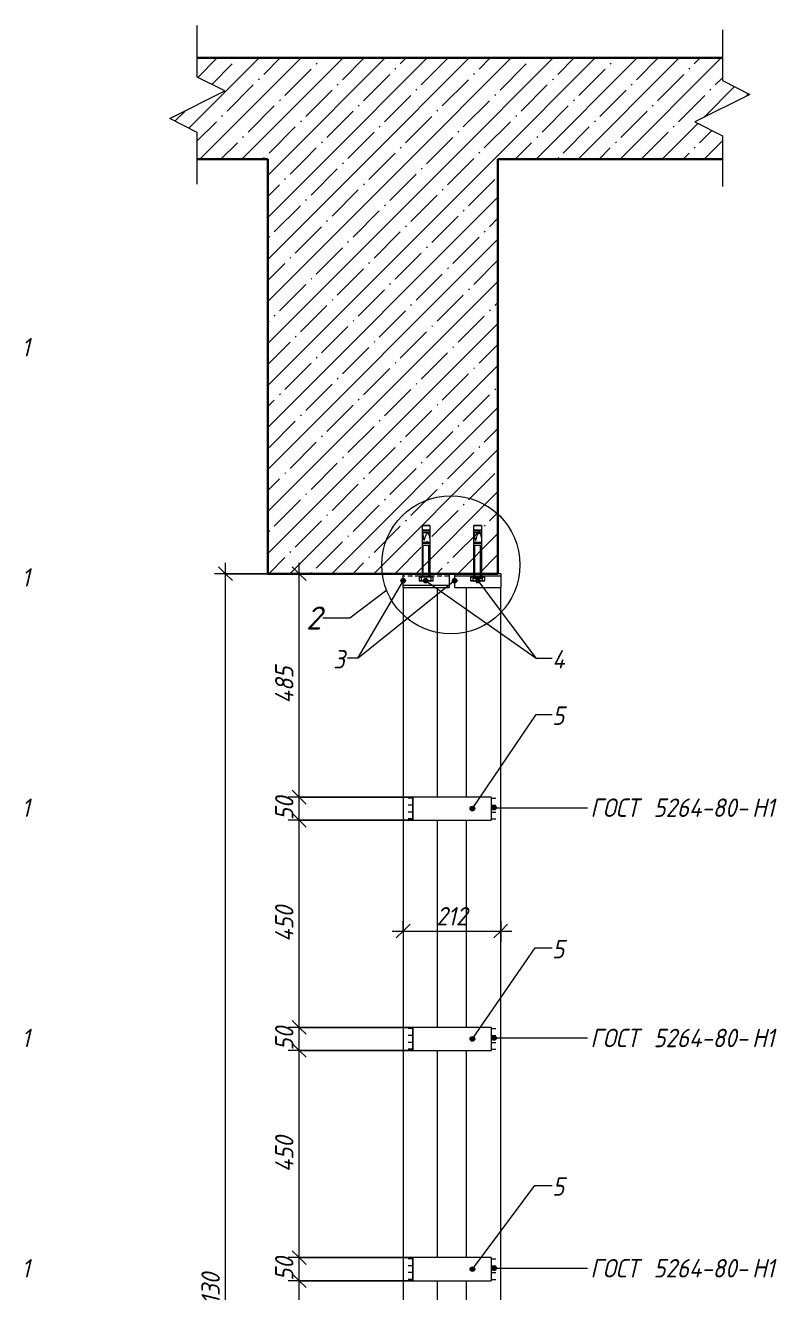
# Model space of a CAD drawing. Header units: millimetres. Extents: x 1214 to 43479, y -809 to 8550.
# Drawn here: x 33373 to 35005, y 1439 to 4191 of the extents above; entities that cross this region are included whole.
import ezdxf

# ---------------------------------------------------------------- set-up
doc = ezdxf.new("R2010")
doc.units = ezdxf.units.MM
doc.linetypes.add('200_ШТРИХ_ш1п0_6_', pattern=[16, 10, -6])
for name, color, linetype, lineweight in [('A-ANNO-DIMS', 7, 'Continuous', 9), ('A-ANNO-DIMS-20', 7, 'Continuous', 9), ('A-DETL-1', 7, '200_ШТРИХ_ш1п0_6_', 5), ('A-DETL-2', 7, 'Continuous', 5), ('A-DETL-GENF-2', 7, 'Continuous', 5), ('A-FLOR-FNSH-1', 7, 'Continuous', 30), ('A-FLOR-PATT-1', 7, 'Continuous', 5), ('A-GENM', 7, 'Continuous', 9), ('A-GENM-IDEN', 7, 'Continuous', 9), ('G-ANNO-TEXT', 7, 'Continuous', 9)]:
    doc.layers.add(name, color=color, linetype=linetype, lineweight=lineweight)
doc.styles.add('ISOCPEUR_I_4', font='isocpeui.ttf', dxfattribs={"width": 0.9, "height": 40})
doc.styles.add('ISOCPEUR_I_5', font='isocpeui.ttf', dxfattribs={"height": 50})
doc.dimstyles.new('ISO-2_0_0_9К_Средний', dxfattribs={"dimscale": 304.8, "dimtxt": 39.839247, "dimasz": 0.098425, "dimexe": 0.07874, "dimexo": 0, "dimgap": 0, "dimtad": 1, "dimdec": 0, "dimzin": 0, "dimdsep": 46, "dimtxsty": 'ISOCPEUR_I_4', "dimblk1": 'OBLIQUE', "dimblk2": 'OBLIQUE', "dimsah": 1, "dimcen": 0.09, "dimdle": 0.07874, "dimazin": 0, "dimtfac": 1, "dimtdec": 4, "dimtix": 1, "dimtmove": 0, "dimatfit": 3, "dimfxl": 1, "dimtvp": 1, "dimtolj": 1, "dimtzin": 0, "dimarcsym": 2})
pattern_1 = [(45, (34370.29, 4517.5), (-45.6197, 45.6197), []), (45, (34415.91, 4517.5), (-45.6197, 45.6197), [80.645, -16.129, 2.682, -13.447])]

# ---------------------------------------------------------------- blocks, each defined once
blk = doc.blocks.new('Фахверк_Влож_Полоса боковая - Полоса_Фахверка-25655111-АР1_1_Ф-12')
at = {"layer": 'A-GENM'}
for p, q in [((18915, 2465), (18915, 2515)), ((19085, 2515), (18915, 2515)), ((19085, 2515), (19085, 2465)), ((18915, 2465), (19085, 2465))]:
    blk.add_line(p, q, dxfattribs=at)
blk = doc.blocks.new('Фахверк_Влож_Уголок - Уголок_Фахверка-26828846-АР1_1_Ф-12')
at = {"layer": 'A-GENM'}
for p, q in [((19031, 2970), (19031, 2515)), ((19106, -124), (19106, 2970)), ((19031, 2465), (19031, 2015)), ((19031, 1965), (19031, 1515)), ((19031, 1465), (19031, 1015))]:
    blk.add_line(p, q, dxfattribs=at)
blk = doc.blocks.new('Фахверк_Влож_Полоса верхняя - Полоса верхняя_Фахверка-25545440-АР1_1_Ф-12')
at = {"layer": 'A-GENM'}
for p, q in [((18894, 2975), (18894, 3000)), ((18994, 3000), (18994, 2975)), ((18894, 2970), (18894, 2975)), ((18894, 2975), (18994, 2975)), ((18994, 2975), (18994, 2970)), ((18894, 2970), (18994, 2970))]:
    blk.add_line(p, q, dxfattribs=at)
blk = doc.blocks.new('Фахверк_Влож_Полоса верхняя - Полоса верхняя_Фахверка-V39-АР1_1_Ф-12')
at = {"layer": 'A-GENM'}
for p, q in [((19006, 2995), (19006, 3000)), ((19106, 3000), (19100, 3000)), ((19106, 3000), (19106, 2995)), ((19006, 2970), (19006, 2995)), ((19106, 2995), (19006, 2995)), ((19106, 2995), (19106, 2970)), ((19006, 2970), (19106, 2970))]:
    blk.add_line(p, q, dxfattribs=at)
blk = doc.blocks.new('Фахверк_Влож_Уголок - Уголок_Фахверка-26828847-АР1_1_Ф-12')
at = {"layer": 'A-GENM'}
for p, q in [((18894, 2970), (18969, 2970)), ((18894, 2970), (18894, -124)), ((18969, 2515), (18969, 2970)), ((18969, 2015), (18969, 2465)), ((18969, 1515), (18969, 1965)), ((18969, 1015), (18969, 1465))]:
    blk.add_line(p, q, dxfattribs=at)
blk = doc.blocks.new('Фахверк_Влож_Анкерный болт - Анкерный болт_Фахверка-25085591-АР1_1_Ф-12')
at = {"layer": 'A-GENM'}
for p, q in [((19046, 2995), (19046, 2990)), ((19056, 2990), (19046, 2990)), ((19066, 2990), (19056, 2990)), ((19066, 2990), (19066, 2995))]:
    blk.add_line(p, q, dxfattribs=at)
blk = doc.blocks.new('DET_L_Линия разрыва1 - М20-27085541-АР1_1_Ф-12')
at = {"layer": 'A-DETL-GENF-2'}
for p, q in [((19587.4, 4180.9), (19587.4, 4070.9)), ((19587.4, 4070.9), (19647.4, 4040.9)), ((19647.4, 4040.9), (19527.4, 3980.9)), ((19527.4, 3980.9), (19587.4, 3950.9)), ((19587.4, 3950.9), (19587.4, 3840.9))]:
    blk.add_line(p, q, dxfattribs=at)
blk = doc.blocks.new('DET_L_Линия разрыва1 - М20-27085489-АР1_1_Ф-12')
at = {"layer": 'A-DETL-GENF-2'}
for p, q in [((18446.9, 4078.2), (18446.9, 4190.7)), ((18506.9, 4048.2), (18446.9, 4078.2)), ((18386.9, 3988.2), (18506.9, 4048.2)), ((18446.9, 3958.2), (18386.9, 3988.2)), ((18446.9, 3845.7), (18446.9, 3958.2))]:
    blk.add_line(p, q, dxfattribs=at)
blk = doc.blocks.new('DIMBLOCK149-АР1_1_Ф-12')
at = {"layer": 'A-ANNO-DIMS-20'}
for p, q in [((34215.1, 1465), (33944.1, 1465)), ((33968.1, 1015), (33968.1, 1465)), ((33968.1, 1465), (34215.1, 1465)), ((34215.1, 1015), (33944.1, 1015)), ((33968.1, 1015), (34215.1, 1015))]:
    blk.add_line(p, q, dxfattribs=at)
at = {"layer": 'A-ANNO-DIMS-20', "lineweight": 20}
for p, q in [((33968.1, 1465), (33953.1, 1480)), ((33968.1, 1465), (33983.1, 1450)), ((33968.1, 1015), (33953.1, 1030)), ((33968.1, 1015), (33983.1, 1000))]:
    blk.add_line(p, q, dxfattribs=at)
at = {"layer": 'A-ANNO-DIMS-20', "color": 0, "insert": (33915.9, 1200.5), "char_height": 40, "width": 94.695, "attachment_point": 1, "rotation": 90, "line_spacing_factor": 1.149209, "style": 'ISOCPEUR_I_4'}
blk.add_mtext('450', dxfattribs=at)
blk = doc.blocks.new('_Oblique')
at = {"color": 0, "linetype": 'ByBlock', "lineweight": -2}
blk.add_line((-0.5, -0.5), (0.5, 0.5), dxfattribs=at)
blk = doc.blocks.new('DIMBLOCK150-АР1_1_Ф-12')
at = {"layer": 'A-ANNO-DIMS-20'}
for p, q in [((34215.1, 1515), (33944.1, 1515)), ((33968.1, 1465), (33968.1, 1515)), ((33968.1, 1515), (34215.1, 1515)), ((34215.1, 1465), (33944.1, 1465)), ((33968.1, 1465), (34215.1, 1465))]:
    blk.add_line(p, q, dxfattribs=at)
at = {"layer": 'A-ANNO-DIMS-20', "lineweight": 20}
for p, q in [((33968.1, 1515), (33953.1, 1530)), ((33968.1, 1515), (33983.1, 1500)), ((33968.1, 1465), (33953.1, 1480)), ((33968.1, 1465), (33983.1, 1450))]:
    blk.add_line(p, q, dxfattribs=at)
at = {"layer": 'A-ANNO-DIMS-20', "color": 0, "insert": (33915.9, 1464.7), "char_height": 40, "width": 60.678, "attachment_point": 1, "rotation": 90, "line_spacing_factor": 1.149209, "style": 'ISOCPEUR_I_4'}
blk.add_mtext('50', dxfattribs=at)
blk = doc.blocks.new('DIMBLOCK151-АР1_1_Ф-12')
at = {"layer": 'A-ANNO-DIMS-20'}
for p, q in [((34215.1, 1965), (33944.1, 1965)), ((33968.1, 1515), (33968.1, 1965)), ((33968.1, 1965), (34215.1, 1965)), ((34215.1, 1515), (33944.1, 1515)), ((33968.1, 1515), (34215.1, 1515))]:
    blk.add_line(p, q, dxfattribs=at)
at = {"layer": 'A-ANNO-DIMS-20', "lineweight": 20}
for p, q in [((33968.1, 1965), (33953.1, 1980)), ((33968.1, 1965), (33983.1, 1950)), ((33968.1, 1515), (33953.1, 1530)), ((33968.1, 1515), (33983.1, 1500))]:
    blk.add_line(p, q, dxfattribs=at)
at = {"layer": 'A-ANNO-DIMS-20', "color": 0, "insert": (33915.9, 1700.5), "char_height": 40, "width": 94.695, "attachment_point": 1, "rotation": 90, "line_spacing_factor": 1.149209, "style": 'ISOCPEUR_I_4'}
blk.add_mtext('450', dxfattribs=at)
blk = doc.blocks.new('DIMBLOCK152-АР1_1_Ф-12')
at = {"layer": 'A-ANNO-DIMS-20'}
for p, q in [((34215.1, 2015), (33944.1, 2015)), ((33968.1, 1965), (33968.1, 2015)), ((33968.1, 2015), (34215.1, 2015)), ((34215.1, 1965), (33944.1, 1965)), ((33968.1, 1965), (34215.1, 1965))]:
    blk.add_line(p, q, dxfattribs=at)
at = {"layer": 'A-ANNO-DIMS-20', "lineweight": 20}
for p, q in [((33968.1, 2015), (33953.1, 2030)), ((33968.1, 2015), (33983.1, 2000)), ((33968.1, 1965), (33953.1, 1980)), ((33968.1, 1965), (33983.1, 1950))]:
    blk.add_line(p, q, dxfattribs=at)
at = {"layer": 'A-ANNO-DIMS-20', "color": 0, "insert": (33915.9, 1964.7), "char_height": 40, "width": 60.678, "attachment_point": 1, "rotation": 90, "line_spacing_factor": 1.149209, "style": 'ISOCPEUR_I_4'}
blk.add_mtext('50', dxfattribs=at)
blk = doc.blocks.new('DIMBLOCK153-АР1_1_Ф-12')
at = {"layer": 'A-ANNO-DIMS-20', "lineweight": 20}
for p, q in [((33968.1, 2465), (33953.1, 2480)), ((33968.1, 2465), (33983.1, 2450)), ((33968.1, 2015), (33953.1, 2030)), ((33968.1, 2015), (33983.1, 2000))]:
    blk.add_line(p, q, dxfattribs=at)
at = {"layer": 'A-ANNO-DIMS-20'}
for p, q in [((34215.1, 2465), (33944.1, 2465)), ((33968.1, 2015), (33968.1, 2465)), ((33968.1, 2465), (34215.1, 2465)), ((34215.1, 2015), (33944.1, 2015)), ((33968.1, 2015), (34215.1, 2015))]:
    blk.add_line(p, q, dxfattribs=at)
at = {"layer": 'A-ANNO-DIMS-20', "color": 0, "insert": (33915.9, 2200.5), "char_height": 40, "width": 94.695, "attachment_point": 1, "rotation": 90, "line_spacing_factor": 1.149209, "style": 'ISOCPEUR_I_4'}
blk.add_mtext('450', dxfattribs=at)
blk = doc.blocks.new('DIMBLOCK154-АР1_1_Ф-12')
at = {"layer": 'A-ANNO-DIMS-20'}
for p, q in [((34215.1, 2515), (33944.1, 2515)), ((33968.1, 2465), (33968.1, 2515)), ((33968.1, 2515), (34215.1, 2515)), ((34215.1, 2465), (33944.1, 2465)), ((33968.1, 2465), (34215.1, 2465))]:
    blk.add_line(p, q, dxfattribs=at)
at = {"layer": 'A-ANNO-DIMS-20', "lineweight": 20}
for p, q in [((33968.1, 2515), (33953.1, 2530)), ((33968.1, 2515), (33983.1, 2500)), ((33968.1, 2465), (33953.1, 2480)), ((33968.1, 2465), (33983.1, 2450))]:
    blk.add_line(p, q, dxfattribs=at)
at = {"layer": 'A-ANNO-DIMS-20', "color": 0, "insert": (33915.9, 2464.7), "char_height": 40, "width": 60.678, "attachment_point": 1, "rotation": 90, "line_spacing_factor": 1.149209, "style": 'ISOCPEUR_I_4'}
blk.add_mtext('50', dxfattribs=at)
blk = doc.blocks.new('DIMBLOCK155-АР1_1_Ф-12')
at = {"layer": 'A-ANNO-DIMS-20'}
for p, q in [((33946.9, 3000), (33992.1, 3000)), ((33968.1, 3000), (33946.9, 3000)), ((33968.1, 2515), (33968.1, 3024)), ((34215.1, 2515), (33944.1, 2515)), ((33968.1, 2515), (34215.1, 2515))]:
    blk.add_line(p, q, dxfattribs=at)
at = {"layer": 'A-ANNO-DIMS-20', "lineweight": 20}
for p, q in [((33968.1, 3000), (33953.1, 3015)), ((33968.1, 3000), (33983.1, 2985)), ((33968.1, 2515), (33953.1, 2530)), ((33968.1, 2515), (33983.1, 2500))]:
    blk.add_line(p, q, dxfattribs=at)
at = {"layer": 'A-ANNO-DIMS-20', "color": 0, "insert": (33915.9, 2718), "char_height": 40, "width": 94.695, "attachment_point": 1, "rotation": 90, "line_spacing_factor": 1.149209, "style": 'ISOCPEUR_I_4'}
blk.add_mtext('485', dxfattribs=at)
blk = doc.blocks.new('DIMBLOCK156-АР1_1_Ф-12')
at = {"layer": 'A-ANNO-DIMS-20'}
for p, q in [((33900.1, 3000), (33784.1, 3000)), ((33808.1, -154), (33808.1, 3024)), ((33808.1, 3000), (33900.1, 3000)), ((33866.5, -130), (33784.1, -130)), ((33808.1, -130), (33866.5, -130))]:
    blk.add_line(p, q, dxfattribs=at)
at = {"layer": 'A-ANNO-DIMS-20', "lineweight": 20}
for p, q in [((33808.1, 3000), (33793.1, 3015)), ((33808.1, 3000), (33823.1, 2985)), ((33808.1, -130), (33793.1, -115)), ((33808.1, -130), (33823.1, -145))]:
    blk.add_line(p, q, dxfattribs=at)
at = {"layer": 'A-ANNO-DIMS-20', "color": 0, "insert": (33755.9, 1388.3), "char_height": 40, "width": 112.163, "attachment_point": 1, "rotation": 90, "line_spacing_factor": 1.149209, "style": 'ISOCPEUR_I_4'}
blk.add_mtext('3130', dxfattribs=at)
blk = doc.blocks.new('DIMBLOCK157-АР1_1_Ф-12')
at = {"layer": 'A-ANNO-DIMS-20'}
for p, q in [((34194.1, 2245.3), (34194.1, 2200.1)), ((34194.1, 2224.1), (34194.1, 2245.3)), ((34406.1, 2245.3), (34406.1, 2200.1)), ((34406.1, 2224.1), (34406.1, 2245.3)), ((34170.1, 2224.1), (34430.1, 2224.1))]:
    blk.add_line(p, q, dxfattribs=at)
at = {"layer": 'A-ANNO-DIMS-20', "lineweight": 20}
for p, q in [((34194.1, 2224.1), (34209.1, 2239.1)), ((34406.1, 2224.1), (34421.1, 2239.1)), ((34194.1, 2224.1), (34179.1, 2209.1)), ((34406.1, 2224.1), (34391.1, 2209.1))]:
    blk.add_line(p, q, dxfattribs=at)
at = {"layer": 'A-ANNO-DIMS-20', "color": 0, "insert": (34266, 2276.3), "char_height": 40, "width": 81.824, "attachment_point": 1, "line_spacing_factor": 1.149209, "style": 'ISOCPEUR_I_4'}
blk.add_mtext('212', dxfattribs=at)

msp = doc.modelspace()

# ---------------------------------------------------------------- hatches: boundary and pattern name
at = {"layer": 'A-FLOR-PATT-1'}
h = msp.add_hatch(dxfattribs=at)
h.set_pattern_fill('FP_16', color=256, style=0, pattern_type=2)
h.set_pattern_definition(pattern_1)
h.paths.add_polyline_path([(34400.05141, 3900), (34887.44562, 3900), (34887.44562, 3950.92443), (34827.44562, 3980.92443), (34947.44562, 4040.92443), (34887.44562, 4070.92443), (34887.44562, 4120), (33746.92489, 4120), (33746.92489, 4078.20071), (33806.92489, 4048.20071), (33686.92489, 3988.20071), (33746.92489, 3958.20071), (33746.92489, 3900), (33900.05141, 3900)], flags=0)
h = msp.add_hatch(dxfattribs=at)
h.set_pattern_fill('FP_16', color=256, style=0, pattern_type=2)
h.set_pattern_definition(pattern_1)
h.paths.add_polyline_path([(33900.05141, 3000), (34400.05141, 3000), (34400.05141, 3900), (33900.05141, 3900), (33900.05141, 3042.4069)], flags=0)
at = {"layer": 'A-GENM-IDEN'}
h = msp.add_hatch(color=256, dxfattribs=at)
edge = h.paths.add_edge_path(flags=0)
edge.add_arc((34194.05141, 2985), 5, 0, 360)
h = msp.add_hatch(color=256, dxfattribs=at)
edge = h.paths.add_edge_path(flags=0)
edge.add_arc((34242.80529, 2985), 5, 0, 360)
h = msp.add_hatch(color=256, dxfattribs=at)
edge = h.paths.add_edge_path(flags=0)
edge.add_arc((34306.05141, 2985), 5, 0, 360)
h = msp.add_hatch(color=256, dxfattribs=at)
edge = h.paths.add_edge_path(flags=0)
edge.add_arc((34356.36557, 2985), 5, 0, 360)
h = msp.add_hatch(color=256, dxfattribs=at)
edge = h.paths.add_edge_path(flags=0)
edge.add_arc((34344.47225, 2490), 5, 0, 360)
h = msp.add_hatch(color=256, dxfattribs=at)
edge = h.paths.add_edge_path(flags=0)
edge.add_arc((34344.47225, 1990), 5, 0, 360)
h = msp.add_hatch(color=256, dxfattribs=at)
edge = h.paths.add_edge_path(flags=0)
edge.add_arc((34344.47225, 1490), 5, 0, 360)
at = {"layer": 'G-ANNO-TEXT'}
h = msp.add_hatch(color=256, dxfattribs=at)
edge = h.paths.add_edge_path(flags=0)
edge.add_arc((34391.52855, 2491.99135), 5, 0, 360)
h = msp.add_hatch(color=256, dxfattribs=at)
edge = h.paths.add_edge_path(flags=0)
edge.add_arc((34391.52855, 1991.99135), 5, 0, 360)
h = msp.add_hatch(color=256, dxfattribs=at)
edge = h.paths.add_edge_path(flags=0)
edge.add_arc((34391.52855, 1491.99135), 5, 0, 360)

# ---------------------------------------------------------------- linework, layer by layer
at = {"layer": 'A-DETL-1'}
msp.add_line((34294.05141, 2995), (34194.05141, 2995), dxfattribs=at)
at = {"layer": 'A-DETL-2'}
for p, q in [((34252.31751, 3105), (34235.78531, 3105)), ((34235.78531, 3105), (34252.31751, 3105)), ((34235.78531, 2995), (34235.78531, 3105)), ((34235.78531, 3093.35324), (34252.31751, 3093.35324)), ((34235.78531, 3089.22019), (34252.31751, 3089.22019)), ((34236.75724, 3095.41977), (34251.34559, 3095.41977)), ((34252.31751, 3105), (34252.31751, 2995)), ((34364.31751, 3105), (34347.78531, 3105)), ((34347.78531, 3105), (34364.31751, 3105)), ((34347.78531, 2995), (34347.78531, 3105)), ((34347.78531, 3093.35324), (34364.31751, 3093.35324)), ((34347.78531, 3089.22019), (34364.31751, 3089.22019)), ((34348.75724, 3095.41977), (34363.34559, 3095.41977)), ((34364.31751, 3105), (34364.31751, 2995)), ((34235.78531, 3068.25726), (34252.31751, 3068.25726)), ((34235.78531, 3066.19073), (34252.31751, 3066.19073)), ((34235.78531, 3062.05768), (34252.31751, 3062.05768)), ((34237.85184, 3066.19073), (34237.85184, 3068.25726)), ((34237.89376, 2995), (34237.89376, 3062.05768)), ((34237.94057, 3066.19073), (34237.94057, 3068.25726)), ((34250.20907, 2995), (34250.20907, 3062.05768)), ((34347.78531, 3068.25726), (34364.31751, 3068.25726)), ((34347.78531, 3066.19073), (34364.31751, 3066.19073)), ((34347.78531, 3062.05768), (34364.31751, 3062.05768)), ((34349.85184, 3066.19073), (34349.85184, 3068.25726)), ((34349.89376, 2995), (34349.89376, 3062.05768)), ((34349.94057, 3066.19073), (34349.94057, 3068.25726)), ((34362.20907, 2995), (34362.20907, 3062.05768)), ((34234.13209, 2993.56419), (34228.64349, 2992.79533)), ((34228.64349, 2992.79533), (34228.64349, 2984.60205)), ((34228.64349, 2984.60205), (34234.13209, 2983.83319)), ((34231.37673, 2993.56419), (34231.37673, 2995)), ((34256.7261, 2995), (34231.37673, 2995)), ((34256.7261, 2993.56419), (34231.37673, 2993.56419)), ((34234.13209, 2983.81573), (34234.13209, 2993.56419)), ((34253.97073, 2993.56419), (34234.13209, 2993.56419)), ((34253.97073, 2983.81573), (34234.13209, 2983.81573)), ((34238.50783, 2995), (34240.55056, 2995)), ((34259.45934, 2992.79533), (34253.97073, 2993.56419)), ((34253.97073, 2993.56419), (34253.97073, 2983.81573)), ((34253.97073, 2983.83319), (34259.45934, 2984.60205)), ((34256.7261, 2995), (34256.7261, 2993.56419)), ((34259.45934, 2984.60205), (34259.45934, 2992.79533)), ((34346.13209, 2993.56419), (34340.64349, 2992.79533)), ((34340.64349, 2992.79533), (34340.64349, 2984.60205)), ((34340.64349, 2984.60205), (34346.13209, 2983.83319)), ((34343.37673, 2993.56419), (34343.37673, 2995)), ((34368.7261, 2995), (34343.37673, 2995)), ((34368.7261, 2993.56419), (34343.37673, 2993.56419)), ((34346.13209, 2983.81573), (34346.13209, 2993.56419)), ((34365.97073, 2993.56419), (34346.13209, 2993.56419)), ((34365.97073, 2983.81573), (34346.13209, 2983.81573)), ((34350.50783, 2995), (34352.55056, 2995)), ((34371.45934, 2992.79533), (34365.97073, 2993.56419)), ((34365.97073, 2993.56419), (34365.97073, 2983.81573)), ((34365.97073, 2983.83319), (34371.45934, 2984.60205)), ((34368.7261, 2995), (34368.7261, 2993.56419)), ((34371.45934, 2984.60205), (34371.45934, 2992.79533)), ((34215.05141, 2512.5), (34205.05141, 2512.5)), ((34215.05141, 2515), (34215.05141, 2465)), ((34385.05141, 2515), (34385.05141, 2465)), ((34385.05141, 2512.5), (34395.05141, 2512.5)), ((34215.05141, 2497.5), (34205.05141, 2497.5)), ((34215.05141, 2482.5), (34205.05141, 2482.5)), ((34385.05141, 2497.5), (34395.05141, 2497.5)), ((34385.05141, 2482.5), (34395.05141, 2482.5)), ((34215.05141, 2467.5), (34205.05141, 2467.5)), ((34385.05141, 2467.5), (34395.05141, 2467.5)), ((34215.05141, 2012.5), (34205.05141, 2012.5)), ((34215.05141, 2015), (34215.05141, 1965)), ((34385.05141, 2015), (34385.05141, 1965)), ((34385.05141, 2012.5), (34395.05141, 2012.5)), ((34215.05141, 1997.5), (34205.05141, 1997.5)), ((34215.05141, 1982.5), (34205.05141, 1982.5)), ((34385.05141, 1997.5), (34395.05141, 1997.5)), ((34385.05141, 1982.5), (34395.05141, 1982.5)), ((34215.05141, 1967.5), (34205.05141, 1967.5)), ((34385.05141, 1967.5), (34395.05141, 1967.5)), ((34215.05141, 1515), (34215.05141, 1465)), ((34385.05141, 1515), (34385.05141, 1465)), ((34215.05141, 1512.5), (34205.05141, 1512.5)), ((34215.05141, 1497.5), (34205.05141, 1497.5)), ((34385.05141, 1512.5), (34395.05141, 1512.5)), ((34385.05141, 1497.5), (34395.05141, 1497.5)), ((34215.05141, 1482.5), (34205.05141, 1482.5)), ((34215.05141, 1467.5), (34205.05141, 1467.5)), ((34385.05141, 1482.5), (34395.05141, 1482.5)), ((34385.05141, 1467.5), (34395.05141, 1467.5))]:
    msp.add_line(p, q, dxfattribs=at)
msp.add_circle((34297.78017, 3019.36492), 150, dxfattribs=at)
for centre, radius, start, end in [((34236.96592, 3094.0598), 1.37588, 98.72344894, 149.10051454), ((34251.13691, 3094.0598), 1.37588, 30.89948539, 81.27655106), ((34348.96592, 3094.0598), 1.37588, 98.72344894, 149.10051454), ((34363.13691, 3094.0598), 1.37588, 30.89948539, 81.27655106), ((34231.77235, 2988.25725), 4.22871, 56.08031185, 137.72360384), ((34231.77235, 2989.12267), 4.22871, 222.27639616, 303.91968815), ((34244.05141, 2949.84117), 42.8477, 76.61449587, 103.38550413), ((34244.05141, 3027.53875), 42.8477, 256.61449587, 283.38550413), ((34256.33048, 2988.25725), 4.22871, 42.27639616, 123.91968816), ((34256.33048, 2989.12267), 4.22871, 236.08031184, 317.72360384), ((34343.77235, 2988.25725), 4.22871, 56.08031185, 137.72360384), ((34343.77235, 2989.12267), 4.22871, 222.27639616, 303.91968815), ((34356.05141, 2949.84117), 42.8477, 76.61449587, 103.38550413), ((34356.05141, 3027.53875), 42.8477, 256.61449587, 283.38550413), ((34368.33048, 2988.25725), 4.22871, 42.27639616, 123.91968816), ((34368.33048, 2989.12267), 4.22871, 236.08031184, 317.72360384)]:
    msp.add_arc(centre, radius, start, end, dxfattribs=at)
for points in [[(34235.78531, 3089.22019), (34236.96515, 3084.50355), (34239.4271, 3059.04506), (34243.18818, 3096.51719), (34252.31751, 3084.52941), (34252.31751, 3073.5314)], [(34347.78531, 3089.22019), (34348.96515, 3084.50355), (34351.4271, 3059.04506), (34355.18818, 3096.51719), (34364.31751, 3084.52941), (34364.31751, 3073.5314)]]:
    msp.add_open_spline(points, degree=3, knots=[3.9471277548, 3.9471277548, 3.9471277548, 3.9471277548, 10.0959961781, 20.1294367149, 28.5838158581, 28.5838158581, 28.5838158581, 28.5838158581], dxfattribs=at)
at = {"layer": 'A-FLOR-FNSH-1'}
for p, q in [((34887.44562, 4120), (33746.92489, 4120)), ((33746.92489, 3900), (33900.05141, 3900)), ((33900.05141, 3900), (33900.05141, 3000)), ((34400.05141, 3900), (34887.44562, 3900)), ((34400.05141, 3000), (34400.05141, 3900)), ((33900.05141, 3000), (34400.05141, 3000))]:
    msp.add_line(p, q, dxfattribs=at)
at = {"layer": 'A-GENM-IDEN'}
for p, q in [((34194.05141, 2985), (34095.12492, 2816.66323)), ((34306.05141, 2985), (34096.60714, 2816.66323)), ((34242.80529, 2985), (34483.21295, 2816.66323)), ((34356.36557, 2985), (34482.36111, 2816.66323)), ((34096.60714, 2816.66323), (34072.99528, 2816.66323)), ((34095.12492, 2816.66323), (34072.99528, 2816.66323)), ((34482.36111, 2816.66323), (34517.82093, 2816.66323)), ((34483.21295, 2816.66323), (34517.82093, 2816.66323)), ((34344.47225, 2490), (34483.00055, 2694.25781)), ((34483.00055, 2694.25781), (34517.82093, 2694.25781)), ((34344.47225, 1990), (34481.19257, 2187.34849)), ((34481.19257, 2187.34849), (34517.82093, 2187.34849)), ((34344.47225, 1490), (34479.89703, 1671.80198)), ((34479.89703, 1671.80198), (34517.82093, 1671.80198))]:
    msp.add_line(p, q, dxfattribs=at)
for centre in [(34194.05141, 2985), (34242.80529, 2985), (34306.05141, 2985), (34356.36557, 2985), (34344.47225, 2490), (34344.47225, 1990), (34344.47225, 1490)]:
    msp.add_circle(centre, 5, dxfattribs=at)
at = {"layer": 'G-ANNO-TEXT'}
for p, q in [((34158.74277, 2964.03917), (34078.27628, 2903.8467)), ((34048.18968, 2903.8467), (34019.8413, 2903.8467)), ((34078.27628, 2903.8467), (34048.18968, 2903.8467)), ((34391.52855, 2491.99135), (34594.69046, 2491.99135)), ((34391.52855, 1991.99135), (34594.69046, 1991.99135)), ((34391.52855, 1491.99135), (34594.69046, 1491.99135))]:
    msp.add_line(p, q, dxfattribs=at)
for centre in [(34391.52855, 2491.99135), (34391.52855, 1991.99135), (34391.52855, 1491.99135)]:
    msp.add_circle(centre, 5, dxfattribs=at)

# ---------------------------------------------------------------- block references
at = {"layer": 'A-DETL-GENF-2'}
for name in ['DET_L_Линия разрыва1 - М20-27085489-АР1_1_Ф-12', 'DET_L_Линия разрыва1 - М20-27085541-АР1_1_Ф-12']:
    msp.add_blockref(name, (15300.05141, 0), dxfattribs=at)
at = {"layer": 'A-GENM'}
for name, p in [('Фахверк_Влож_Полоса верхняя - Полоса верхняя_Фахверка-25545440-АР1_1_Ф-12', (15300.05141, 0)), ('Фахверк_Влож_Полоса верхняя - Полоса верхняя_Фахверка-V39-АР1_1_Ф-12', (15300.05141, 0)), ('Фахверк_Влож_Анкерный болт - Анкерный болт_Фахверка-25085591-АР1_1_Ф-12', (15300.05141, 0)), ('Фахверк_Влож_Уголок - Уголок_Фахверка-26828847-АР1_1_Ф-12', (15300.05141, 0)), ('Фахверк_Влож_Уголок - Уголок_Фахверка-26828846-АР1_1_Ф-12', (15300.05141, 0)), ('Фахверк_Влож_Полоса боковая - Полоса_Фахверка-25655111-АР1_1_Ф-12', (15300.05141, 0)), ('Фахверк_Влож_Полоса боковая - Полоса_Фахверка-25655111-АР1_1_Ф-12', (15300.05141, -500)), ('Фахверк_Влож_Полоса боковая - Полоса_Фахверка-25655111-АР1_1_Ф-12', (15300.05141, -1000))]:
    msp.add_blockref(name, p, dxfattribs=at)

# ---------------------------------------------------------------- texts
at = {"layer": 'A-GENM-IDEN', "char_height": 40, "attachment_point": 1, "style": 'ISOCPEUR_I_4'}
for s, insert, width in [('\\fISOCPEUR|b0|i1|c204|p34|;\\W.9;3', (34042.06659, 2834.18614), 31.746825), ('\\fISOCPEUR|b0|i1|c204|p34|;\\W.9;3', (34042.06659, 2834.18614), 31.746825), ('\\fISOCPEUR|b0|i1|c204|p34|;\\W.9;4', (34517.82093, 2834.18614), 37.518975), ('\\fISOCPEUR|b0|i1|c204|p34|;\\W.9;4', (34517.82093, 2834.18614), 37.518975), ('\\fISOCPEUR|b0|i1|c204|p34|;\\W.9;5', (34517.82093, 2711.78072), 31.746825), ('\\fISOCPEUR|b0|i1|c204|p34|;\\W.9;5', (34517.82093, 2204.87141), 31.746825), ('\\fISOCPEUR|b0|i1|c204|p34|;\\W.9;5', (34517.82093, 1689.32489), 31.746825)]:
    msp.add_mtext(s, dxfattribs=dict(at, insert=insert, width=width))
at = {"layer": 'G-ANNO-TEXT', "attachment_point": 1}
for s, insert, char_height, width, style in [('\\fISOCPEUR|b0|i1|c204|p34|;\\W.9;1', (33365.29386, 3511.99135), 40, 23.0886, 'ISOCPEUR_I_4'), ('\\fISOCPEUR|b0|i1|c204|p34|;\\W.9;1', (33365.29386, 3011.99135), 40, 23.0886, 'ISOCPEUR_I_4'), ('\\fISOCPEUR|b0|i1|c204|p34|;2', (33982.79964, 2928.8467), 50, 44.8945, 'ISOCPEUR_I_5'), ('\\fISOCPEUR|b0|i1|c204|p34|;\\W.9;1', (33365.29386, 2511.99135), 40, 23.0886, 'ISOCPEUR_I_4'), ('ГОСТ', (34600.69046, 2511.99135), 40, 138.5316, 'ISOCPEUR_I_4'), (' 5264-80-', (34714.99046, 2511.99135), 40, 287.1644625, 'ISOCPEUR_I_4'), ('\\fISOCPEUR|b0|i1|c204|p34|;\\W.9;Н', (34951.92483, 2511.99135), 40, 37.518975, 'ISOCPEUR_I_4'), ('\\fISOCPEUR|b0|i1|c204|p34|;\\W.9;1', (34982.88108, 2511.99135), 40, 23.0886, 'ISOCPEUR_I_4'), ('\\fISOCPEUR|b0|i1|c204|p34|;\\W.9;1', (33365.29386, 2011.99135), 40, 23.0886, 'ISOCPEUR_I_4'), ('ГОСТ', (34600.69046, 2011.99135), 40, 138.5316, 'ISOCPEUR_I_4'), (' 5264-80-', (34714.99046, 2011.99135), 40, 287.1644625, 'ISOCPEUR_I_4'), ('\\fISOCPEUR|b0|i1|c204|p34|;\\W.9;Н', (34951.92483, 2011.99135), 40, 37.518975, 'ISOCPEUR_I_4'), ('\\fISOCPEUR|b0|i1|c204|p34|;\\W.9;1', (34982.88108, 2011.99135), 40, 23.0886, 'ISOCPEUR_I_4'), ('\\fISOCPEUR|b0|i1|c204|p34|;\\W.9;1', (33365.29386, 1511.99135), 40, 23.0886, 'ISOCPEUR_I_4'), ('ГОСТ', (34600.69046, 1511.99135), 40, 138.5316, 'ISOCPEUR_I_4'), (' 5264-80-', (34714.99046, 1511.99135), 40, 287.1644625, 'ISOCPEUR_I_4'), ('\\fISOCPEUR|b0|i1|c204|p34|;\\W.9;Н', (34951.92483, 1511.99135), 40, 37.518975, 'ISOCPEUR_I_4'), ('\\fISOCPEUR|b0|i1|c204|p34|;\\W.9;1', (34982.88108, 1511.99135), 40, 23.0886, 'ISOCPEUR_I_4')]:
    msp.add_mtext(s, dxfattribs=dict(at, insert=insert, char_height=char_height, width=width, style=style))

# ---------------------------------------------------------------- dimensions: what is measured, and where the dimension line sits
at = {"layer": 'A-ANNO-DIMS'}
for base, p1, p2, override, picture, middle in [((33808.12514, 3000), (33866.54668, -130), (33900.05141, 3000), {"dimpost": '<>', "dimfxl": 3130.179319}, 'DIMBLOCK156-АР1_1_Ф-12', (33788.12514, 1435)), ((33968.12514, 3000), (34215.05141, 2515), (33946.91194, 3000), {"dimpost": '<>', "dimfxl": 554.187495}, 'DIMBLOCK155-АР1_1_Ф-12', (33948.12514, 2757.5)), ((33968.12514, 2515), (34215.05141, 2465), (34215.05141, 2515), {"dimpost": '<>', "dimfxl": 50}, 'DIMBLOCK154-АР1_1_Ф-12', (33948.12514, 2490)), ((33968.12514, 2465), (34215.05141, 2015), (34215.05141, 2465), {"dimpost": '<>', "dimfxl": 450}, 'DIMBLOCK153-АР1_1_Ф-12', (33948.12514, 2240)), ((33968.12514, 2015), (34215.05141, 1965), (34215.05141, 2015), {"dimpost": '<>', "dimfxl": 50}, 'DIMBLOCK152-АР1_1_Ф-12', (33948.12514, 1990)), ((33968.12514, 1965), (34215.05141, 1515), (34215.05141, 1965), {"dimpost": '<>', "dimfxl": 450}, 'DIMBLOCK151-АР1_1_Ф-12', (33948.12514, 1740)), ((33968.12514, 1515), (34215.05141, 1465), (34215.05141, 1515), {"dimpost": '<>', "dimfxl": 50}, 'DIMBLOCK150-АР1_1_Ф-12', (33948.12514, 1490)), ((33968.12514, 1465), (34215.05141, 1015), (34215.05141, 1465), {"dimpost": '<>', "dimfxl": 450}, 'DIMBLOCK149-АР1_1_Ф-12', (33948.12514, 1240))]:
    dim = msp.add_linear_dim(base=base, p1=p1, p2=p2, angle=90, dimstyle='ISO-2_0_0_9К_Средний', override=override, dxfattribs=at)
    dim.commit()
    dim.dimension.update_dxf_attribs({"geometry": picture, "text_midpoint": middle})
dim = msp.add_linear_dim(base=(34406.05141, 2224.05463), p1=(34194.05141, 2245.26783), p2=(34406.05141, 2245.26783), dimstyle='ISO-2_0_0_9К_Средний', override={"dimpost": '<>', "dimfxl": 212}, dxfattribs=at)
dim.commit()
dim.dimension.update_dxf_attribs({"geometry": 'DIMBLOCK157-АР1_1_Ф-12', "text_midpoint": (34300.05141, 2244.05463)})

doc.saveas('drawing.dxf')
